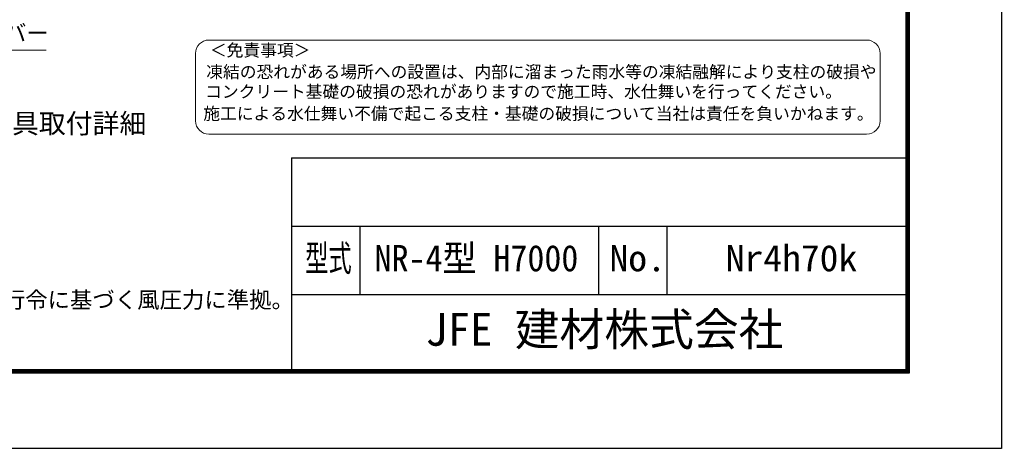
# Model space of a CAD drawing. Units: millimetres, scale not verified. Extents: x -8400 to 8400, y -5940 to 5940.
# Drawn here: x 2647 to 8400, y -5940 to -3430 of the extents above; entities that cross this region are included whole.
import ezdxf
from ezdxf.enums import TextEntityAlignment as Align

# ---------------------------------------------------------------- set-up
doc = ezdxf.new("R2010")
doc.units = ezdxf.units.MM
doc.header["$LTSCALE"] = 20
for name, color, linetype, lineweight in [('0-9_D-STR-TXT', 7, 'Continuous', 13), ('0-A_D-TTL-TXT', 7, 'Continuous', 13), ('0-C_D-TTL', 7, 'Continuous', 25)]:
    doc.layers.add(name, color=color, linetype=linetype, lineweight=lineweight)
doc.styles.add('ＭＳ ゴシック', font='')
doc.styles.get('ＭＳ ゴシック').set_extended_font_data('MS Gothic')

msp = doc.modelspace()

# ---------------------------------------------------------------- linework, layer by layer
at = {"layer": '0-9_D-STR-TXT'}
msp.add_line((2803.3, -3609.39), (1959.86, -3609.39), dxfattribs=at)
at = {"layer": '0-A_D-TTL-TXT', "color": 2}
for p, q in [((7610.72, -3549.51), (3756.49, -3549.51)), ((3677.69, -3628.32), (3677.69, -4022.32)), ((7689.52, -4022.32), (7689.52, -3628.32)), ((3756.49, -4101.12), (7610.72, -4101.12))]:
    msp.add_line(p, q, dxfattribs=at)
for centre, start, end in [((3756.49, -3628.32), 90, 180), ((7610.72, -3628.32), 0, 90), ((3756.49, -4022.32), 180, 270), ((7610.72, -4022.32), 270, 0)]:
    msp.add_arc(centre, 78.8, start, end, dxfattribs=at)
at = {"layer": '0-C_D-TTL'}
for p, q in [((4240, -4240), (4240, -5480)), ((4240, -4240), (7840, -4240)), ((4240, -4640), (7840, -4640)), ((4640, -4640), (4640, -5040)), ((6040, -4640), (6040, -5040)), ((6440, -4640), (6440, -5040)), ((4240, -5040), (7840, -5040))]:
    msp.add_line(p, q, dxfattribs=at)
at = {"layer": '0-C_D-TTL', "color": 2}
msp.add_lwpolyline([(-8400, 5940), (8400, 5940), (8400, -5940), (-8400, -5940)], close=True, dxfattribs=at)
at = {"layer": '0-C_D-TTL'}
for points in [[(-7860, 5500), (7860, 5500), (7860, -5500), (-7860, -5500)], [(-7855, 5495), (7855, 5495), (7855, -5495), (-7855, -5495)], [(-7850, 5490), (7850, 5490), (7850, -5490), (-7850, -5490)], [(-7845, 5485), (7845, 5485), (7845, -5485), (-7845, -5485)], [(-7840, 5480), (7840, 5480), (7840, -5480), (-7840, -5480)]]:
    msp.add_lwpolyline(points, close=True, dxfattribs=at)

# ---------------------------------------------------------------- texts
at = {"layer": '0-9_D-STR-TXT', "style": 'ＭＳ ゴシック'}
msp.add_text('ネットバー', height=96.19, dxfattribs=at).set_placement((2162.18, -3585.48), align=Align.BOTTOM_LEFT)
at = {"layer": '0-A_D-TTL-TXT', "style": 'ＭＳ ゴシック'}
for s, height, p in [('＜免責事項＞ \u3000\u3000', 71.99, (3762.33, -3666.42)), ('凍結の恐れがある場所への設置は、内部に溜まった雨水等の凍結融解により支柱の破損や', 71.99, (3741.01, -3793.29)), ('コンクリート基礎の破損の恐れがありますので施工時、水仕舞いを行ってください。', 71.99, (3734.53, -3909)), ('胴縁固定金具取付詳細', 115.4, (1815.59, -4130.27)), ('施工による水仕舞い不備で起こる支柱・基礎の破損について当社は責任を負いかねます。 ', 71.99, (3723.52, -4037.44)), ('（設計条件）風荷重：昭和57年改正 建築基準法・同施行令に基づく風圧力に準拠。', 96.19, (-664.9, -5147.21)), ('JFE 建材株式会社', 192.4, (5024.76, -5397.01))]:
    msp.add_text(s, height=height, dxfattribs=at).set_placement(p, align=Align.BOTTOM_LEFT)
for s, height, width, p in [('型式', 153.9, 0.65, (4320.53, -4949.61)), ('NR-4型 H7000', 153.9, 0.95, (4727.2, -4949.61)), ('No.', 154, 1.05, (6104, -4949.61)), ('Nr4h70k', 154, 1.05, (6785.33, -4949.61))]:
    msp.add_text(s, height=height, dxfattribs=dict(at, width=width)).set_placement(p, align=Align.BOTTOM_LEFT)

doc.saveas('drawing.dxf')
